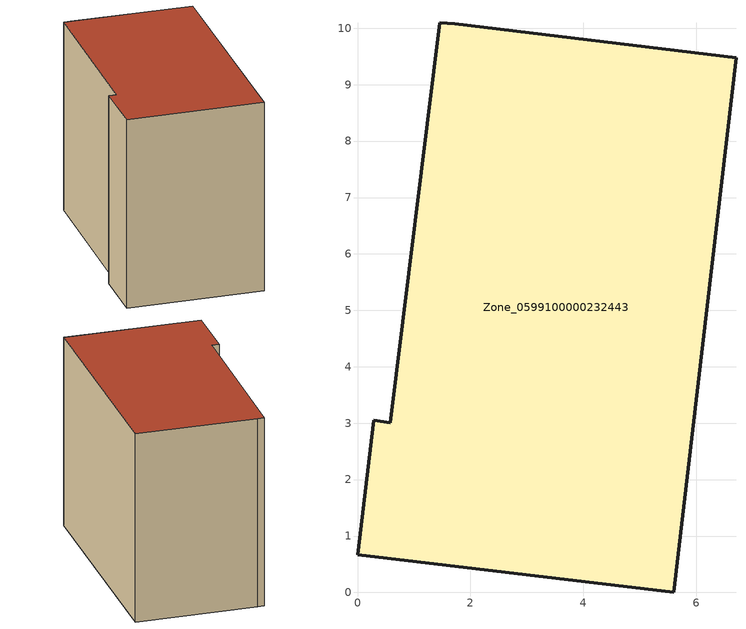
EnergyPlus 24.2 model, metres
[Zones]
Zone_0599100000232443
 floor ground (C_G): 5.61,0 0,0.67 0.29,3.05 0.58,3.01 1.46,10.1 1.72,10.08 6.71,9.47 z0
 wall outside (C_F): 6.71,9.47 1.72,10.08 1.46,10.1 0.58,3.01 0.29,3.05 0,0.67 5.61,0 6.71,9.47 z0:8.13
 roof outside (C_R): 5.61,0 6.71,9.47 1.72,10.08 1.46,10.1 0.58,3.01 0.29,3.05 0,0.67 z8.13
[BUILDING]
Pand.0599100000232443: North Axis=0; Terrain=City; Loads Convergence Tolerance Value=0.04; Temperature Convergence Tolerance Value=0.4; Solar Distribution=FullExterior; Maximum Number of Warmup Days=25; Minimum Number of Warmup Days=1
[Site:Location]
Rotterdam.The.Hague.AP_ZH_NLD Design_Conditions: Latitude=51.96; Longitude=4.45; Time Zone=1; Elevation=-4.5
[SITE:GROUNDTEMPERATURE:BUILDINGSURFACE]
18, 18, 18, 18, 18, 18, 18, 18, 18, 18, 18, 18
[MATERIAL] Thermal Absorptance=0.9; Solar Absorptance=0.7; Visible Absorptance=0.7
Name | Roughness | Thickness | Conductivity | Density | Specific Heat
G.TI.1975-1991 | MediumSmooth | 0.15 | 0.288461 | 540 | 1210
F.TI.1975-1991 | Rough | 0.3 | 0.230769 | 1920 | 840
R.TI.1975-1991 | MediumRough | 0.2 | 0.153846 | 1500 | 1000
[CONSTRUCTION]
C_G: G.TI.1975-1991
C_F: F.TI.1975-1991
C_R: R.TI.1975-1991
[ZONE]
Zone_0599100000232443: Type=1; Multiplier=1; Ceiling Height=Autocalculate; Volume=Autocalculate; Floor Area=autocalculate; Part of Total Floor Area=Yes
[ZONEINFILTRATION:DESIGNFLOWRATE]
Infil_Zone_0599100000232443: Zone or ZoneList or Space or SpaceList=Zone_0599100000232443; Schedule=AlwaysOn; Design Flow Rate Calculation Method=Flow/Area; Flow Rate per Floor Area=0.003; Constant Term Coefficient=1; Temperature Term Coefficient=0; Velocity Term Coefficient=0; Velocity Squared Term Coefficient=0
[HVACTEMPLATE:ZONE:IDEALLOADSAIRSYSTEM]
Zone_0599100000232443: Maximum Heating Supply Air Temperature=50; Minimum Cooling Supply Air Temperature=13; Maximum Heating Supply Air Humidity Ratio=0.0156; Minimum Cooling Supply Air Humidity Ratio=0.0077; Heating Limit=NoLimit; Cooling Limit=NoLimit; Dehumidification Control Type=ConstantSensibleHeatRatio; Cooling Sensible Heat Ratio=0.7; Dehumidification Setpoint=60; Humidification Control Type=None; Humidification Setpoint=30; Outdoor Air Method=None; Outdoor Air Flow Rate per Person=0.00944; Outdoor Air Flow Rate per Zone Floor Area=0; Outdoor Air Flow Rate per Zone=0; Demand Controlled Ventilation Type=None; Outdoor Air Economizer Type=NoEconomizer; Heat Recovery Type=None; Sensible Heat Recovery Effectiveness=0.7; Latent Heat Recovery Effectiveness=0.65
[ZONECONTROL:THERMOSTAT]
ThermostatControl_Zone_0599100000232443: Zone or ZoneList=Zone_0599100000232443; Control Type Schedule=DualSetpointControlType; Control 1=Thermostat_Zone_0599100000232443; Temperature Difference Between Cutout And Setpoint=0
[THERMOSTATSETPOINT:DUALSETPOINT]
Thermostat_Zone_0599100000232443: Heating Setpoint Temperature Schedule=HeatingSetpoint_Zone_0599100000232443; Cooling Setpoint Temperature Schedule=CoolingSetpoint_Zone_0599100000232443
[SCHEDULE:COMPACT]
HeatingSetpoint_Zone_0599100000232443: Through: 12/31, For: AllDays, Until: 24:00, 21
CoolingSetpoint_Zone_0599100000232443: Through: 12/31, For: AllDays, Until: 24:00, 24
DualSetpointControlType: Through: 12/31, For: AllDays, Until: 24:00, 4
AlwaysOn: Through: 12/31, For: AllDays, Until: 24:00, 1
